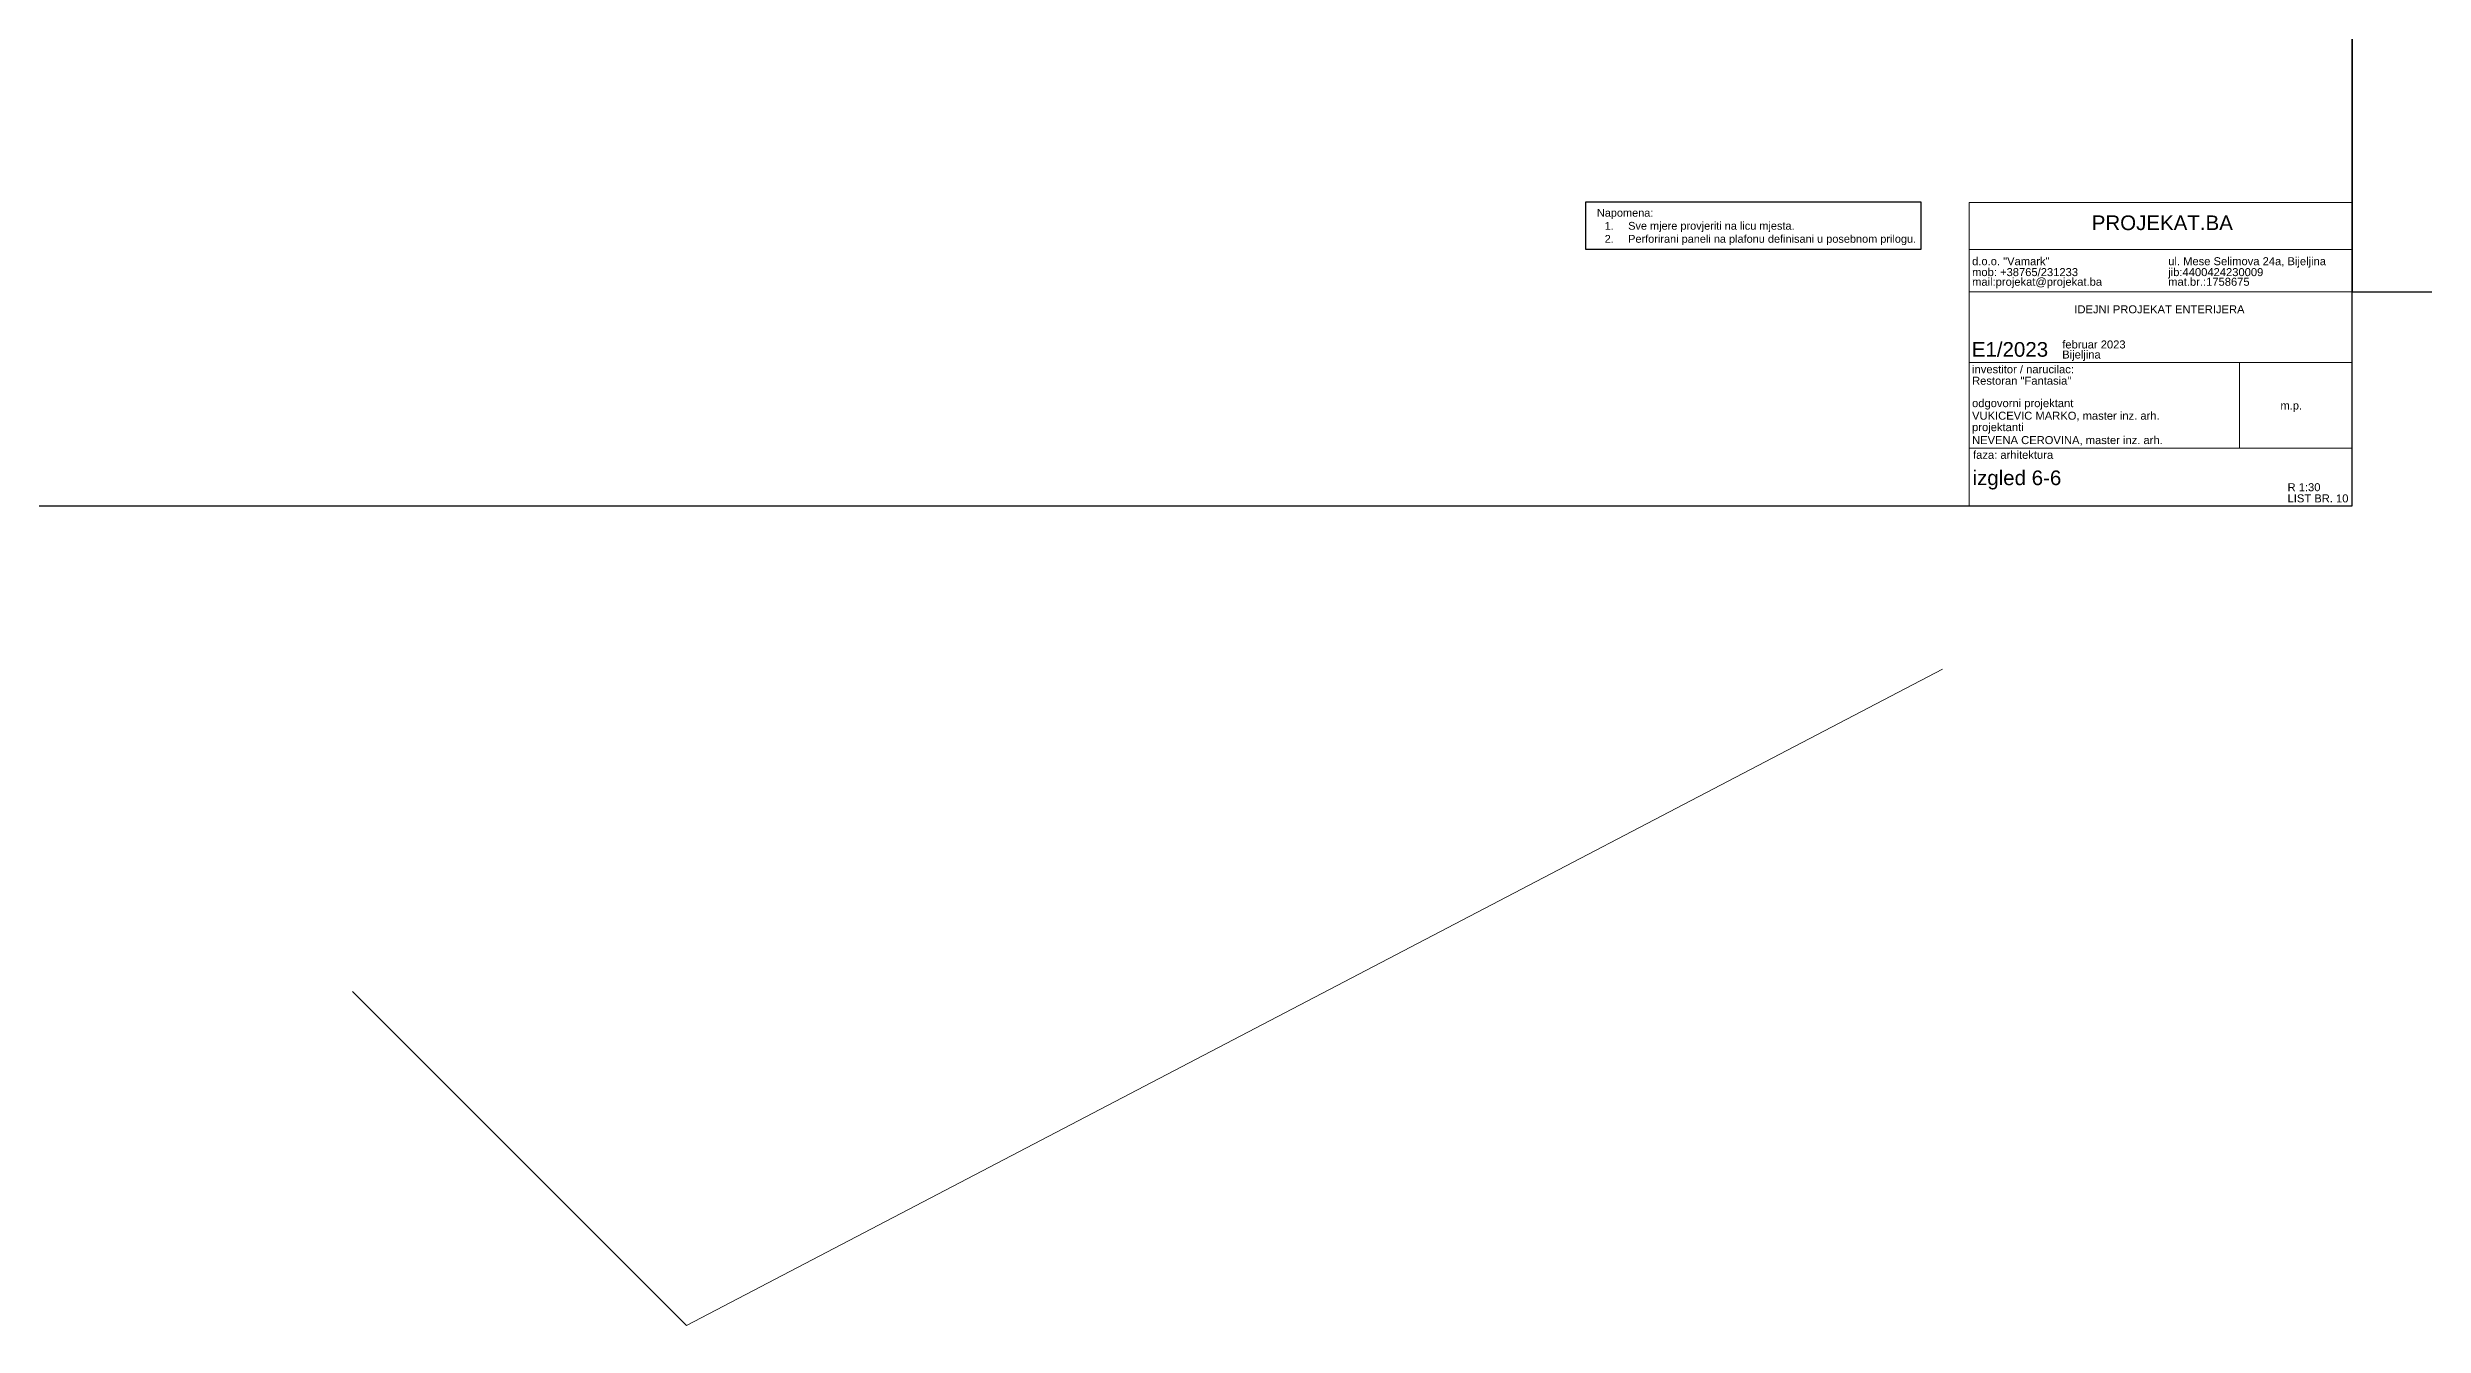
# Model space of a CAD drawing. Header units: centimetres. Extents: x -26724 to 60145, y -23645 to 6771.
# Drawn here: x 5375 to 7098, y -669 to 258 of the extents above; entities that cross this region are included whole.
import ezdxf

# ---------------------------------------------------------------- set-up
doc = ezdxf.new("R2010")
doc.units = ezdxf.units.CM
doc.layers.add('3.IZGLED 2', color=7, linetype='Continuous', lineweight=9, true_color=0x4a4a4a)
for name, color, linetype, lineweight in [('4.KOTE', 88, 'Continuous', 15), ('kote', 7, 'Continuous', 20), ('zid', 7, 'Continuous', 40)]:
    doc.layers.add(name, color=color, linetype=linetype, lineweight=lineweight)
doc.layers.add('pozicije', color=7, linetype='Continuous')
doc.layers.add('tekst @ 50', color=7, linetype='Continuous')
doc.styles.add('0.15', font='arial.ttf', dxfattribs={"height": 0.15})
doc.styles.add('Notes', font='arial.ttf', dxfattribs={"height": 3})

msp = doc.modelspace()

# ---------------------------------------------------------------- linework, layer by layer
at = {"layer": '3.IZGLED 2', "lineweight": 25}
msp.add_lwpolyline([(6490.8, 146.2), (6733.8, 146.2), (6733.8, 111.6), (6490.8, 111.6)], close=True, dxfattribs=at)
at = {"layer": '4.KOTE'}
for p, q in [((5838.1, -669.3), (6749.4, -193.1)), ((5595.8, -427), (5838.1, -669.3))]:
    msp.add_line(p, q, dxfattribs=at)
at = {"layer": 'kote', "color": 0}
for p, q in [((6768.8, 145.5), (7046.7, 145.5)), ((6768.8, -74.5), (6768.8, 145.5)), ((6768.8, 111.4), (7046.7, 111.4)), ((6768.8, 80.8), (7046.7, 80.8)), ((6768.8, 29.4), (7046.7, 29.4)), ((6965, 29.4), (6965, -32.7)), ((7046.7, -32.7), (6768.8, -32.7))]:
    msp.add_line(p, q, dxfattribs=at)
at = {"layer": 'zid', "lineweight": 25, "ltscale": 12}
for points in [[(5264.7, -74.5), (7046.7, -74.5), (7046.7, 1185.5), (5264.7, 1185.5)], [(7046.7, 80.7), (8306.7, 80.7), (8306.7, 971.7), (7046.7, 971.7)]]:
    msp.add_lwpolyline(points, close=True, dxfattribs=at)

# ---------------------------------------------------------------- texts
at = {"layer": 'pozicije', "color": 0, "style": '0.15'}
for s, height, p in [('PROJEKAT.BA', 10.642, (6857.7, 125.6)), ('d.o.o. "Vamark"', 5.805, (6770.9, 100.1)), ('ul. Mese Selimova 24a, Bijeljina', 5.805, (6913.2, 100.1)), ('mob: +38765/231233', 5.805, (6770.9, 92.2)), ('mail:projekat@projekat.ba', 5.805, (6770.9, 85.2)), ('jib:4400424230009', 5.805, (6913.2, 92.2)), ('mat.br.:1758675', 5.805, (6913.2, 85.2)), ('IDEJNI PROJEKAT ENTERIJERA', 5.805, (6845.1, 65.2)), ('E1/2023', 10.64, (6770.7, 33.7)), ('februar 2023', 5.805, (6836.3, 39.7)), ('Bijeljina', 5.8, (6836.3, 32.4)), ('investitor / narucilac:', 5.805, (6770.9, 21.7)), ('Restoran "Fantasia"', 5.805, (6770.9, 13.4)), ('odgovorni projektant', 5.805, (6770.9, -2.9)), ('VUKICEVIC MARKO, master inz. arh.', 5.805, (6770.9, -12)), ('projektanti', 5.805, (6770.9, -20.3)), ('m.p.', 5.8, (6994.6, -4.6)), ('NEVENA CEROVINA, master inz. arh.', 5.805, (6770.9, -29.7)), ('faza: arhitektura', 5.805, (6771.6, -40.4)), ('izgled 6-6', 10.64, (6771.2, -59.5)), ('R 1:30', 5.8, (6999.8, -63.9)), ('LIST BR. 10', 5.805, (6999.8, -72))]:
    msp.add_text(s, height=height, dxfattribs=at).set_placement(p)
at = {"layer": 'tekst @ 50', "ltscale": 0.8, "insert": (6498.7, 141), "char_height": 5.676, "attachment_point": 1, "style": 'Notes'}
msp.add_mtext_dynamic_manual_height_columns('Napomena: \\P\\pi-17.0277,l22.7036,t22.7036;1.^ISve mjere provjeriti na licu mjesta.\\P{\\fArial|b0|i0|c238|p34;2.^IPerforirani paneli na plafonu definisani u posebnom prilogu.}', width=421.382, gutter_width=750, heights=[0], dxfattribs=at)

doc.saveas('drawing.dxf')
